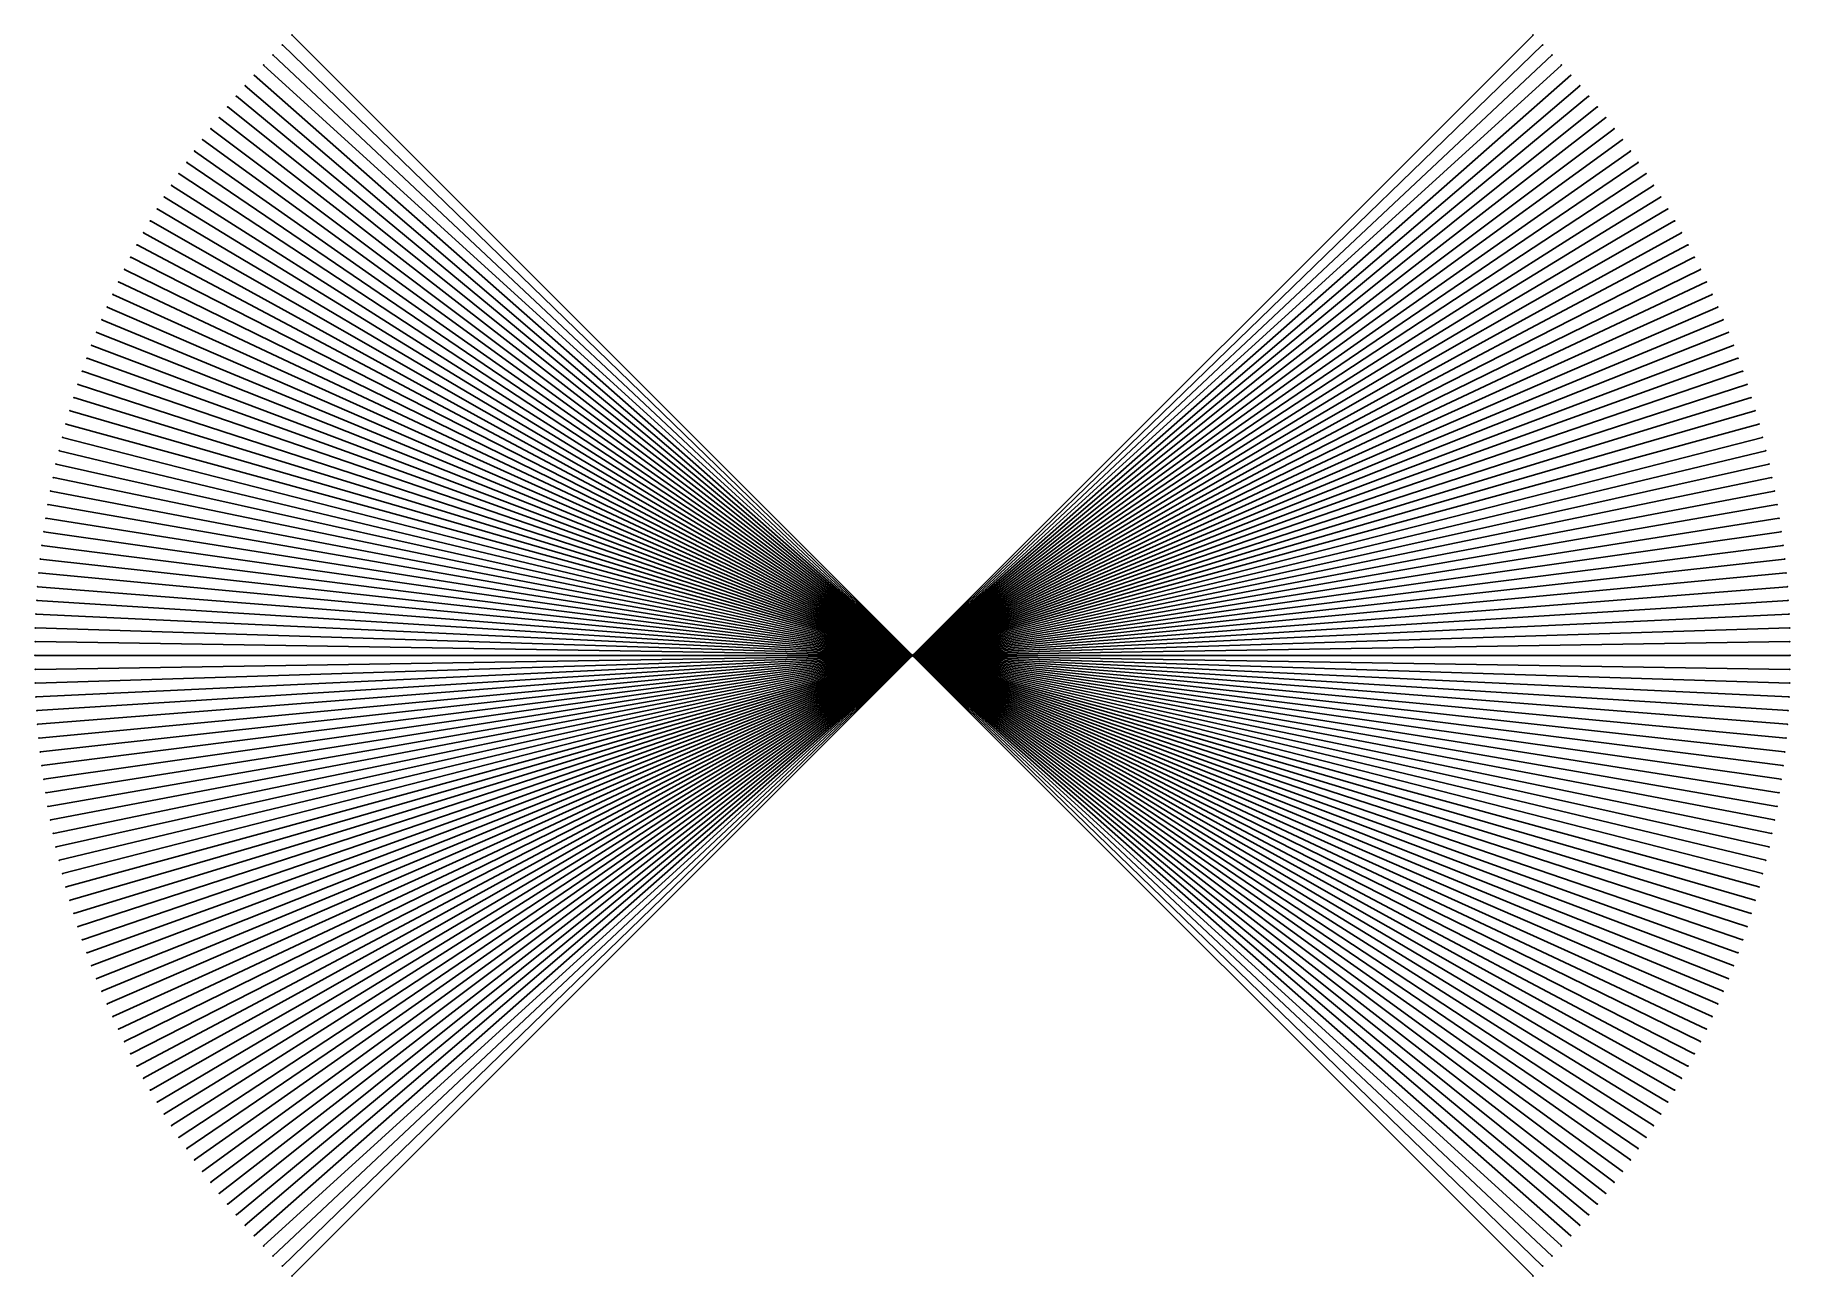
# Model space of a CAD drawing. Header units: metres. Extents: x -5 to 5, y -3.5 to 3.5.
import ezdxf

# ---------------------------------------------------------------- set-up
doc = ezdxf.new("R2010")
doc.units = ezdxf.units.M
for name, color, linetype in [('elements_default', 2, 'Continuous'), ('nodes_0.0_0.0_True_True', 1, 'Continuous'), ('nodes_1.0_1.0_False_False', 4, 'Continuous')]:
    doc.layers.add(name, color=color, linetype=linetype)

msp = doc.modelspace()

# ---------------------------------------------------------------- linework, layer by layer
at = {"layer": 'elements_default'}
for q in [(-3.536, 3.536), (3.536, 3.536), (-3.645, 3.423), (-3.591, 3.48), (3.591, 3.48), (3.645, 3.423), (-3.751, 3.307), (-3.698, 3.365), (3.698, 3.365), (3.751, 3.307), (-3.802, 3.247), (3.802, 3.247), (-3.902, 3.126), (-3.853, 3.187), (3.853, 3.187), (3.902, 3.126), (-3.998, 3.002), (-3.951, 3.065), (3.951, 3.065), (3.998, 3.002), (-4.045, 2.939), (4.045, 2.939), (-4.135, 2.81), (-4.091, 2.875), (4.091, 2.875), (4.135, 2.81), (-4.179, 2.745), (4.179, 2.745), (-4.263, 2.612), (-4.222, 2.679), (4.222, 2.679), (4.263, 2.612), (-4.304, 2.545), (4.304, 2.545), (-4.382, 2.409), (-4.343, 2.477), (4.343, 2.477), (4.382, 2.409), (-4.419, 2.34), (4.419, 2.34), (-4.455, 2.27), (4.455, 2.27), (-4.524, 2.129), (-4.49, 2.2), (4.49, 2.2), (4.524, 2.129), (-4.557, 2.058), (4.557, 2.058), (-4.619, 1.913), (-4.589, 1.986), (4.589, 1.986), (4.619, 1.913), (-4.649, 1.841), (4.649, 1.841), (-4.677, 1.767), (4.677, 1.767), (-4.73, 1.62), (-4.704, 1.694), (4.704, 1.694), (4.73, 1.62), (-4.755, 1.545), (4.755, 1.545), (-4.779, 1.47), (4.779, 1.47), (-4.823, 1.319), (-4.801, 1.395), (4.801, 1.395), (4.823, 1.319), (-4.843, 1.243), (4.843, 1.243), (-4.862, 1.167), (4.862, 1.167), (-4.896, 1.014), (-4.88, 1.091), (4.88, 1.091), (4.896, 1.014), (-4.911, 0.937), (4.911, 0.937), (-4.926, 0.86), (4.926, 0.86), (-4.95, 0.705), (-4.938, 0.782), (4.938, 0.782), (4.95, 0.705), (-4.961, 0.627), (4.961, 0.627), (-4.97, 0.549), (4.97, 0.549), (-4.978, 0.471), (4.978, 0.471), (-4.99, 0.314), (-4.985, 0.392), (4.985, 0.392), (4.99, 0.314), (-4.994, 0.236), (4.994, 0.236), (-4.998, 0.157), (4.998, 0.157), (-5, 0), (-4.999, 0.079), (-4.999, -0.079), (-4.998, -0.157), (-4.994, -0.236), (-4.99, -0.314), (-4.985, -0.392), (-4.978, -0.471), (-4.97, -0.549), (-4.961, -0.627), (-4.95, -0.705), (-4.938, -0.782), (-4.926, -0.86), (-4.911, -0.937), (-4.896, -1.014), (-4.88, -1.091), (-4.862, -1.167), (-4.843, -1.243), (-4.823, -1.319), (-4.801, -1.395), (-4.779, -1.47), (-4.755, -1.545), (-4.73, -1.62), (-4.704, -1.694), (-4.677, -1.767), (-4.649, -1.841), (-4.619, -1.913), (-4.589, -1.986), (-4.557, -2.058), (-4.524, -2.129), (-4.49, -2.2), (-4.455, -2.27), (-4.419, -2.34), (-4.382, -2.409), (-4.343, -2.477), (-4.304, -2.545), (-4.263, -2.612), (-4.222, -2.679), (-4.179, -2.745), (-4.135, -2.81), (-4.091, -2.875), (-4.045, -2.939), (-3.998, -3.002), (-3.951, -3.065), (-3.902, -3.126), (-3.853, -3.187), (-3.802, -3.247), (-3.751, -3.307), (-3.698, -3.365), (-3.645, -3.423), (-3.591, -3.48), (-3.536, -3.536), (4.999, 0.079), (3.536, -3.536), (3.591, -3.48), (3.645, -3.423), (3.698, -3.365), (3.751, -3.307), (3.802, -3.247), (3.853, -3.187), (3.902, -3.126), (3.951, -3.065), (3.998, -3.002), (4.045, -2.939), (4.091, -2.875), (4.135, -2.81), (4.179, -2.745), (4.222, -2.679), (4.263, -2.612), (4.304, -2.545), (4.343, -2.477), (4.382, -2.409), (4.419, -2.34), (4.455, -2.27), (4.49, -2.2), (4.524, -2.129), (4.557, -2.058), (4.589, -1.986), (4.619, -1.913), (4.649, -1.841), (4.677, -1.767), (4.704, -1.694), (4.73, -1.62), (4.755, -1.545), (4.779, -1.47), (4.801, -1.395), (4.823, -1.319), (4.843, -1.243), (4.862, -1.167), (4.88, -1.091), (4.896, -1.014), (4.911, -0.937), (4.926, -0.86), (4.938, -0.782), (4.95, -0.705), (4.961, -0.627), (4.97, -0.549), (4.978, -0.471), (4.985, -0.392), (4.99, -0.314), (4.994, -0.236), (4.998, -0.157), (4.999, -0.079), (5, 0)]:
    msp.add_line((0, 0), q, dxfattribs=at)
at = {"layer": 'nodes_0.0_0.0_True_True'}
for p in [(-3.536, 3.536), (3.536, 3.536), (-3.645, 3.423), (-3.591, 3.48), (3.591, 3.48), (3.645, 3.423), (-3.751, 3.307), (-3.698, 3.365), (3.698, 3.365), (3.751, 3.307), (-3.802, 3.247), (3.802, 3.247), (-3.902, 3.126), (-3.853, 3.187), (3.853, 3.187), (3.902, 3.126), (-3.998, 3.002), (-3.951, 3.065), (3.951, 3.065), (3.998, 3.002), (-4.045, 2.939), (4.045, 2.939), (-4.135, 2.81), (-4.091, 2.875), (4.091, 2.875), (4.135, 2.81), (-4.179, 2.745), (4.179, 2.745), (-4.263, 2.612), (-4.222, 2.679), (4.222, 2.679), (4.263, 2.612), (-4.304, 2.545), (4.304, 2.545), (-4.382, 2.409), (-4.343, 2.477), (4.343, 2.477), (4.382, 2.409), (-4.419, 2.34), (4.419, 2.34), (-4.455, 2.27), (4.455, 2.27), (-4.524, 2.129), (-4.49, 2.2), (4.49, 2.2), (4.524, 2.129), (-4.557, 2.058), (4.557, 2.058), (-4.619, 1.913), (-4.589, 1.986), (4.589, 1.986), (4.619, 1.913), (-4.649, 1.841), (4.649, 1.841), (-4.677, 1.767), (4.677, 1.767), (-4.73, 1.62), (-4.704, 1.694), (4.704, 1.694), (4.73, 1.62), (-4.755, 1.545), (4.755, 1.545), (-4.779, 1.47), (4.779, 1.47), (-4.823, 1.319), (-4.801, 1.395), (4.801, 1.395), (4.823, 1.319), (-4.843, 1.243), (4.843, 1.243), (-4.862, 1.167), (4.862, 1.167), (-4.896, 1.014), (-4.88, 1.091), (4.88, 1.091), (4.896, 1.014), (-4.911, 0.937), (4.911, 0.937), (-4.926, 0.86), (4.926, 0.86), (-4.95, 0.705), (-4.938, 0.782), (4.938, 0.782), (4.95, 0.705), (-4.961, 0.627), (4.961, 0.627), (-4.97, 0.549), (4.97, 0.549), (-4.978, 0.471), (4.978, 0.471), (-4.99, 0.314), (-4.985, 0.392), (4.985, 0.392), (4.99, 0.314), (-4.994, 0.236), (4.994, 0.236), (-4.998, 0.157), (4.998, 0.157), (-5, 0), (-4.999, 0.079), (4.999, 0.079), (5, 0), (-4.999, -0.079), (4.999, -0.079), (-4.998, -0.157), (4.998, -0.157), (-4.994, -0.236), (4.994, -0.236), (-4.99, -0.314), (-4.985, -0.392), (4.985, -0.392), (4.99, -0.314), (-4.978, -0.471), (4.978, -0.471), (-4.97, -0.549), (4.97, -0.549), (-4.961, -0.627), (4.961, -0.627), (-4.95, -0.705), (-4.938, -0.782), (4.938, -0.782), (4.95, -0.705), (-4.926, -0.86), (4.926, -0.86), (-4.911, -0.937), (4.911, -0.937), (-4.896, -1.014), (-4.88, -1.091), (4.88, -1.091), (4.896, -1.014), (-4.862, -1.167), (4.862, -1.167), (-4.843, -1.243), (4.843, -1.243), (-4.823, -1.319), (-4.801, -1.395), (4.801, -1.395), (4.823, -1.319), (-4.779, -1.47), (4.779, -1.47), (-4.755, -1.545), (4.755, -1.545), (-4.73, -1.62), (-4.704, -1.694), (4.704, -1.694), (4.73, -1.62), (-4.677, -1.767), (4.677, -1.767), (-4.649, -1.841), (4.649, -1.841), (-4.619, -1.913), (-4.589, -1.986), (4.589, -1.986), (4.619, -1.913), (-4.557, -2.058), (4.557, -2.058), (-4.524, -2.129), (-4.49, -2.2), (4.49, -2.2), (4.524, -2.129), (-4.455, -2.27), (4.455, -2.27), (-4.419, -2.34), (4.419, -2.34), (-4.382, -2.409), (-4.343, -2.477), (4.343, -2.477), (4.382, -2.409), (-4.304, -2.545), (4.304, -2.545), (-4.263, -2.612), (-4.222, -2.679), (4.222, -2.679), (4.263, -2.612), (-4.179, -2.745), (4.179, -2.745), (-4.135, -2.81), (-4.091, -2.875), (4.091, -2.875), (4.135, -2.81), (-4.045, -2.939), (4.045, -2.939), (-3.998, -3.002), (-3.951, -3.065), (3.951, -3.065), (3.998, -3.002), (-3.902, -3.126), (-3.853, -3.187), (3.853, -3.187), (3.902, -3.126), (-3.802, -3.247), (3.802, -3.247), (-3.751, -3.307), (-3.698, -3.365), (3.698, -3.365), (3.751, -3.307), (-3.645, -3.423), (-3.591, -3.48), (3.591, -3.48), (3.645, -3.423), (-3.536, -3.536), (3.536, -3.536)]:
    msp.add_point(p, dxfattribs=at)
at = {"layer": 'nodes_1.0_1.0_False_False'}
msp.add_point((0, 0), dxfattribs=at)

doc.saveas('drawing.dxf')
